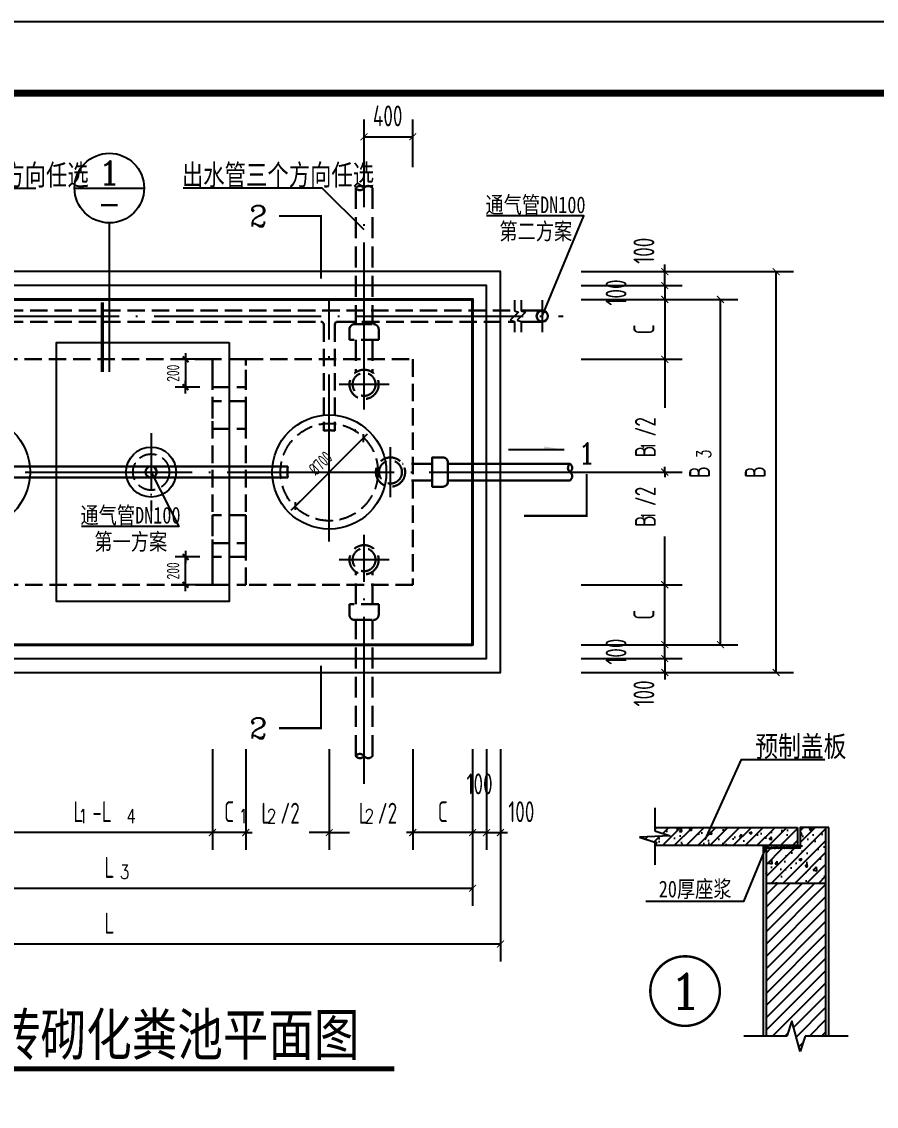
# Model space of a CAD drawing. Header units: millimetres. Extents: x -807114 to -50119, y -468455 to -61603.
# Drawn here: x -80172 to -72673, y -220258 to -210743 of the extents above; entities that cross this region are included whole.
import ezdxf
from ezdxf.enums import TextEntityAlignment as Align

# ---------------------------------------------------------------- set-up
doc = ezdxf.new("R2010")
doc.units = ezdxf.units.MM
doc.header["$LTSCALE"] = 1000
doc.linetypes.add('DASH', pattern=[0.35, 0.25, -0.1])
doc.linetypes.add('DOTE', pattern=[2.42, 2, -0.2, 0.02, -0.2])
for name, color, linetype in [('Anno-Note', 241, 'Continuous'), ('DIM_给水', 3, 'Continuous'), ('DOTE', 8, 'DOTE'), ('OTHER', 7, 'Continuous'), ('PUB_DIM', 3, 'Continuous'), ('PUB_TEXT', 3, 'Continuous'), ('PUB_TITLE', 4, 'Continuous'), ('WALL', 9, 'Continuous')]:
    doc.layers.add(name, color=color, linetype=linetype)
for name, color, linetype, lineweight in [('NEW', 12, 'Continuous', 40), ('墙体', 255, 'Continuous', 30), ('水管', 130, 'Continuous', 30)]:
    doc.layers.add(name, color=color, linetype=linetype, lineweight=lineweight)
doc.styles.add('-宋体', font='', dxfattribs={"width": 0.75})
doc.styles.add('_SIMPLEX', font='txt.shx', dxfattribs={"width": 0.8, "bigfont": 'hztxt.shx'})
doc.styles.add('COMP', font='complex', dxfattribs={"bigfont": 'hztxt'})
doc.styles.add('DIM_FONT', font='tssdeng.shx', dxfattribs={"width": 0.7, "bigfont": 'tssdchn.shx'})
doc.styles.add('宋体', font='simsun.ttc', dxfattribs={"width": 0.8})
doc.styles.get('-宋体').set_extended_font_data('SimSun')
doc.dimstyles.new('DIMN30', dxfattribs={"dimscale": 0.3, "dimtxt": 300, "dimasz": 1, "dimexe": 250, "dimexo": 300, "dimgap": 150, "dimtad": 1, "dimdec": 0, "dimzin": 0, "dimdsep": 46, "dimtxsty": 'DIM_FONT', "dimblk": '_DIMX', "dimcen": 0.09, "dimclrt": 7, "dimadec": 0, "dimazin": 0, "dimtfac": 1, "dimtdec": 0, "dimtix": 1, "dimtmove": 2, "dimatfit": 3, "dimldrblk": '_DIMX', "dimfxl": 1, "dimtolj": 1, "dimtzin": 0, "dimarcsym": 0})
doc.dimstyles.new('DIMN50', dxfattribs={"dimscale": 0.5, "dimtxt": 300, "dimasz": 100, "dimexe": 250, "dimexo": 300, "dimgap": 150, "dimtad": 1, "dimdec": 0, "dimzin": 0, "dimdsep": 46, "dimtxsty": 'DIM_FONT', "dimblk": 'ARCHTICK', "dimcen": 0.09, "dimclrt": 7, "dimazin": 2, "dimtfac": 1, "dimtdec": 0, "dimtix": 1, "dimtmove": 2, "dimatfit": 3, "dimfxl": 1, "dimtolj": 1, "dimtzin": 0, "dimarcsym": 0})

# ---------------------------------------------------------------- blocks, each defined once
blk = doc.blocks.new('_DIMX')
blk.add_line((-150, 0), (150, 0))
at = {"const_width": 50}
blk.add_lwpolyline([(-70, -70), (70, 70)], dxfattribs=at)
blk = doc.blocks.new('*D9386')
at = {"layer": 'Defpoints', "color": 0}
for p in [(4250, 5113.9), (4057.9, 4913.9), (4250, 4913.9)]:
    blk.add_point(p, dxfattribs=at)
at = {"layer": 'PUB_DIM', "color": 0, "lineweight": -2}
for p, q in [((4160, 5113.9), (3982.9, 5113.9)), ((4057.9, 5114.2), (4057.9, 5114.5)), ((4057.9, 5113.9), (4057.9, 4913.9)), ((4160, 4913.9), (3982.9, 4913.9)), ((4057.9, 4913.6), (4057.9, 4913.3))]:
    blk.add_line(p, q, dxfattribs=at)
at = {"layer": 'PUB_DIM', "color": 0, "linetype": 'ByBlock', "lineweight": -2, "xscale": 0.3, "yscale": 0.3, "zscale": 0.3}
for p, rotation in [((4057.9, 5113.9), 270), ((4057.9, 4913.9), 90)]:
    blk.add_blockref('_DIMX', p, dxfattribs=dict(at, rotation=rotation))
at = {"layer": 'PUB_DIM', "color": 7, "insert": (3967.9, 5013.9), "char_height": 90, "attachment_point": 5, "rotation": 90, "style": 'DIM_FONT'}
blk.add_mtext('\\A1;200', dxfattribs=at)
blk = doc.blocks.new('_ArchTick')
at = {"color": 0, "linetype": 'ByBlock', "const_width": 0.15}
blk.add_lwpolyline([(-0.5, -0.5), (0.5, 0.5)], dxfattribs=at)
blk = doc.blocks.new('*D9188')
at = {"layer": 'Defpoints', "color": 0}
for p in [(700, 2463.9), (6320, 2463.9), (6320, 913.9)]:
    blk.add_point(p, dxfattribs=at)
at = {"layer": 'PUB_DIM', "color": 0, "lineweight": -2}
for p, q in [((700, 2313.9), (700, 788.9)), ((6320, 2313.9), (6320, 788.9)), ((700, 913.9), (6320, 913.9))]:
    blk.add_line(p, q, dxfattribs=at)
at = {"layer": 'PUB_DIM', "color": 0, "linetype": 'ByBlock', "lineweight": -2, "xscale": 50, "yscale": 50, "zscale": 50, "rotation": 180}
blk.add_blockref('_ArchTick', (700, 913.9), dxfattribs=at)
at = {"layer": 'PUB_DIM', "color": 0, "linetype": 'ByBlock', "lineweight": -2, "xscale": 50, "yscale": 50, "zscale": 50}
blk.add_blockref('_ArchTick', (6320, 913.9), dxfattribs=at)
at = {"layer": 'PUB_DIM', "color": 7, "insert": (3510, 1063.9), "char_height": 150, "attachment_point": 5, "style": 'DIM_FONT'}
blk.add_mtext('\\A1;L', dxfattribs=at)
blk = doc.blocks.new('*D9189')
at = {"layer": 'Defpoints', "color": 0}
for p in [(900, 2463.9), (6120, 2463.9), (6120, 1313.9)]:
    blk.add_point(p, dxfattribs=at)
at = {"layer": 'PUB_DIM', "color": 0, "lineweight": -2}
for p, q in [((900, 2313.9), (900, 1188.9)), ((6120, 2313.9), (6120, 1188.9)), ((900, 1313.9), (6120, 1313.9))]:
    blk.add_line(p, q, dxfattribs=at)
at = {"layer": 'PUB_DIM', "color": 0, "linetype": 'ByBlock', "lineweight": -2, "xscale": 50, "yscale": 50, "zscale": 50, "rotation": 180}
blk.add_blockref('_ArchTick', (900, 1313.9), dxfattribs=at)
at = {"layer": 'PUB_DIM', "color": 0, "linetype": 'ByBlock', "lineweight": -2, "xscale": 50, "yscale": 50, "zscale": 50}
blk.add_blockref('_ArchTick', (6120, 1313.9), dxfattribs=at)
at = {"layer": 'PUB_DIM', "color": 7, "insert": (3510, 1463.9), "char_height": 150, "attachment_point": 5, "style": 'DIM_FONT'}
blk.add_mtext('\\A1;L', dxfattribs=at)
blk = doc.blocks.new('*D9190')
at = {"layer": 'Defpoints', "color": 0}
for p in [(6220, 2463.9), (6320, 2463.9), (6320, 1713.9)]:
    blk.add_point(p, dxfattribs=at)
at = {"layer": 'PUB_DIM', "color": 0, "lineweight": -2}
for p, q in [((6220, 2313.9), (6220, 1588.9)), ((6320, 2313.9), (6320, 1588.9)), ((6220, 1713.9), (6170, 1713.9)), ((6220, 1713.9), (6320, 1713.9)), ((6320, 1713.9), (6370, 1713.9))]:
    blk.add_line(p, q, dxfattribs=at)
at = {"layer": 'PUB_DIM', "color": 0, "linetype": 'ByBlock', "lineweight": -2, "xscale": 50, "yscale": 50, "zscale": 50}
blk.add_blockref('_ArchTick', (6220, 1713.9), dxfattribs=at)
at = {"layer": 'PUB_DIM', "color": 0, "linetype": 'ByBlock', "lineweight": -2, "xscale": 50, "yscale": 50, "zscale": 50, "rotation": 180}
blk.add_blockref('_ArchTick', (6320, 1713.9), dxfattribs=at)
at = {"layer": 'PUB_DIM', "color": 7, "insert": (6470, 1863.9), "char_height": 150, "attachment_point": 5, "style": 'DIM_FONT'}
blk.add_mtext('\\A1;100', dxfattribs=at)
blk = doc.blocks.new('*D9191')
at = {"layer": 'Defpoints', "color": 0}
for p in [(6120, 2463.9), (6220, 2463.9), (6120, 1713.9)]:
    blk.add_point(p, dxfattribs=at)
at = {"layer": 'PUB_DIM', "color": 0, "lineweight": -2}
for p, q in [((6120, 2313.9), (6120, 1588.9)), ((6220, 2313.9), (6220, 1588.9)), ((6120, 1713.9), (6070, 1713.9)), ((6220, 1713.9), (6120, 1713.9)), ((6220, 1713.9), (6270, 1713.9))]:
    blk.add_line(p, q, dxfattribs=at)
at = {"layer": 'PUB_DIM', "color": 0, "linetype": 'ByBlock', "lineweight": -2, "xscale": 50, "yscale": 50, "zscale": 50}
blk.add_blockref('_ArchTick', (6120, 1713.9), dxfattribs=at)
at = {"layer": 'PUB_DIM', "color": 0, "linetype": 'ByBlock', "lineweight": -2, "xscale": 50, "yscale": 50, "zscale": 50, "rotation": 180}
blk.add_blockref('_ArchTick', (6220, 1713.9), dxfattribs=at)
at = {"layer": 'PUB_DIM', "color": 7, "insert": (6170, 2063.9), "char_height": 150, "attachment_point": 5, "style": 'DIM_FONT'}
blk.add_mtext('\\A1;100', dxfattribs=at)
blk = doc.blocks.new('*D9192')
at = {"layer": 'Defpoints', "color": 0}
for p in [(5690, 2463.9), (6120, 2463.9), (5690, 1713.9)]:
    blk.add_point(p, dxfattribs=at)
at = {"layer": 'PUB_DIM', "color": 0, "lineweight": -2}
for p, q in [((5690, 2313.9), (5690, 1588.9)), ((6120, 2313.9), (6120, 1588.9)), ((6120, 1713.9), (5690, 1713.9))]:
    blk.add_line(p, q, dxfattribs=at)
at = {"layer": 'PUB_DIM', "color": 0, "linetype": 'ByBlock', "lineweight": -2, "xscale": 50, "yscale": 50, "zscale": 50, "rotation": 180}
blk.add_blockref('_ArchTick', (5690, 1713.9), dxfattribs=at)
at = {"layer": 'PUB_DIM', "color": 0, "linetype": 'ByBlock', "lineweight": -2, "xscale": 50, "yscale": 50, "zscale": 50}
blk.add_blockref('_ArchTick', (6120, 1713.9), dxfattribs=at)
at = {"layer": 'PUB_DIM', "color": 7, "insert": (5905, 1863.9), "char_height": 150, "attachment_point": 5, "style": 'DIM_FONT'}
blk.add_mtext('\\A1;C', dxfattribs=at)
blk = doc.blocks.new('*D9193')
at = {"layer": 'Defpoints', "color": 0}
for p in [(4250, 2463.9), (4490, 2463.9), (4250, 1713.9)]:
    blk.add_point(p, dxfattribs=at)
at = {"layer": 'PUB_DIM', "color": 0, "lineweight": -2}
for p, q in [((4250, 2313.9), (4250, 1588.9)), ((4490, 2313.9), (4490, 1588.9)), ((4490, 1713.9), (4250, 1713.9))]:
    blk.add_line(p, q, dxfattribs=at)
at = {"layer": 'PUB_DIM', "color": 0, "linetype": 'ByBlock', "lineweight": -2, "xscale": 50, "yscale": 50, "zscale": 50, "rotation": 180}
blk.add_blockref('_ArchTick', (4250, 1713.9), dxfattribs=at)
at = {"layer": 'PUB_DIM', "color": 0, "linetype": 'ByBlock', "lineweight": -2, "xscale": 50, "yscale": 50, "zscale": 50}
blk.add_blockref('_ArchTick', (4490, 1713.9), dxfattribs=at)
at = {"layer": 'PUB_DIM', "color": 7, "insert": (4370, 1863.9), "char_height": 150, "attachment_point": 5, "style": 'DIM_FONT'}
blk.add_mtext('\\A1;C ', dxfattribs=at)
blk = doc.blocks.new('*D9194')
at = {"layer": 'Defpoints', "color": 0}
for p in [(2530, 2463.9), (4250, 2463.9), (2530, 1713.9)]:
    blk.add_point(p, dxfattribs=at)
at = {"layer": 'PUB_DIM', "color": 0, "lineweight": -2}
for p, q in [((2530, 2313.9), (2530, 1588.9)), ((4250, 2313.9), (4250, 1588.9)), ((4250, 1713.9), (2530, 1713.9))]:
    blk.add_line(p, q, dxfattribs=at)
at = {"layer": 'PUB_DIM', "color": 0, "linetype": 'ByBlock', "lineweight": -2, "xscale": 50, "yscale": 50, "zscale": 50, "rotation": 180}
blk.add_blockref('_ArchTick', (2530, 1713.9), dxfattribs=at)
at = {"layer": 'PUB_DIM', "color": 0, "linetype": 'ByBlock', "lineweight": -2, "xscale": 50, "yscale": 50, "zscale": 50}
blk.add_blockref('_ArchTick', (4250, 1713.9), dxfattribs=at)
at = {"layer": 'PUB_DIM', "color": 7, "insert": (3390, 1863.9), "char_height": 150, "attachment_point": 5, "style": 'DIM_FONT'}
blk.add_mtext('\\A1;L -L ', dxfattribs=at)
blk = doc.blocks.new('*D9387')
at = {"layer": 'Defpoints', "color": 0}
for p in [(4057.9, 3693.9), (4250, 3693.9), (4250, 3493.9)]:
    blk.add_point(p, dxfattribs=at)
at = {"layer": 'PUB_DIM', "color": 0, "lineweight": -2}
for p, q in [((4160, 3693.9), (3982.9, 3693.9)), ((4057.9, 3694.2), (4057.9, 3694.5)), ((4057.9, 3493.9), (4057.9, 3693.9)), ((4160, 3493.9), (3982.9, 3493.9)), ((4057.9, 3493.6), (4057.9, 3493.3))]:
    blk.add_line(p, q, dxfattribs=at)
at = {"layer": 'PUB_DIM', "color": 0, "linetype": 'ByBlock', "lineweight": -2, "xscale": 0.3, "yscale": 0.3, "zscale": 0.3}
for p, rotation in [((4057.9, 3693.9), 270), ((4057.9, 3493.9), 90)]:
    blk.add_blockref('_DIMX', p, dxfattribs=dict(at, rotation=rotation))
at = {"layer": 'PUB_DIM', "color": 7, "insert": (3967.9, 3593.9), "char_height": 90, "attachment_point": 5, "rotation": 90, "style": 'DIM_FONT'}
blk.add_mtext('\\A1;200', dxfattribs=at)
blk = doc.blocks.new('_SECTION')
at = {"const_width": 0.1}
blk.add_lwpolyline([(2, 0), (0, 0), (0, 3)], dxfattribs=at)
at = {"style": 'COMP'}
blk.add_attdef('A', text='', height=1, dxfattribs=at).set_placement((3, 0), align=Align.MIDDLE)
blk = doc.blocks.new('*D9201')
at = {"layer": 'Defpoints', "color": 0}
for p in [(6750.7, 5743.9), (8300.7, 5743.9), (6750.7, 2863.9)]:
    blk.add_point(p, dxfattribs=at)
at = {"layer": 'PUB_DIM', "color": 0, "lineweight": -2}
for p, q in [((6900.7, 5743.9), (8425.7, 5743.9)), ((8300.7, 2863.9), (8300.7, 5743.9)), ((6900.7, 2863.9), (8425.7, 2863.9))]:
    blk.add_line(p, q, dxfattribs=at)
at = {"layer": 'PUB_DIM', "color": 0, "linetype": 'ByBlock', "lineweight": -2, "xscale": 50, "yscale": 50, "zscale": 50}
for p, rotation in [((8300.7, 5743.9), 90), ((8300.7, 2863.9), 270)]:
    blk.add_blockref('_ArchTick', p, dxfattribs=dict(at, rotation=rotation))
at = {"layer": 'PUB_DIM', "color": 7, "insert": (8150.7, 4303.9), "char_height": 150, "attachment_point": 5, "rotation": 90, "style": 'DIM_FONT'}
blk.add_mtext('\\A1;B', dxfattribs=at)
blk = doc.blocks.new('*D9202')
at = {"layer": 'Defpoints', "color": 0}
for p in [(6750.7, 5543.9), (7900.7, 5543.9), (6750.7, 3063.9)]:
    blk.add_point(p, dxfattribs=at)
at = {"layer": 'PUB_DIM', "color": 0, "lineweight": -2}
for p, q in [((6900.7, 5543.9), (8025.7, 5543.9)), ((7900.7, 3063.9), (7900.7, 5543.9)), ((6900.7, 3063.9), (8025.7, 3063.9))]:
    blk.add_line(p, q, dxfattribs=at)
at = {"layer": 'PUB_DIM', "color": 0, "linetype": 'ByBlock', "lineweight": -2, "xscale": 50, "yscale": 50, "zscale": 50}
for p, rotation in [((7900.7, 5543.9), 90), ((7900.7, 3063.9), 270)]:
    blk.add_blockref('_ArchTick', p, dxfattribs=dict(at, rotation=rotation))
at = {"layer": 'PUB_DIM', "color": 7, "insert": (7750.7, 4303.9), "char_height": 150, "attachment_point": 5, "rotation": 90, "style": 'DIM_FONT'}
blk.add_mtext('\\A1;B', dxfattribs=at)
blk = doc.blocks.new('*D9203')
at = {"layer": 'Defpoints', "color": 0}
for p in [(6750.7, 5743.9), (7500.7, 5743.9), (6750.7, 5643.9)]:
    blk.add_point(p, dxfattribs=at)
at = {"layer": 'PUB_DIM', "color": 0, "lineweight": -2}
for p, q in [((7500.7, 5743.9), (7500.7, 5793.9)), ((6900.7, 5743.9), (7625.7, 5743.9)), ((7500.7, 5643.9), (7500.7, 5743.9)), ((6900.7, 5643.9), (7625.7, 5643.9)), ((7500.7, 5643.9), (7500.7, 5593.9))]:
    blk.add_line(p, q, dxfattribs=at)
at = {"layer": 'PUB_DIM', "color": 0, "linetype": 'ByBlock', "lineweight": -2, "xscale": 50, "yscale": 50, "zscale": 50}
for p, rotation in [((7500.7, 5743.9), 270), ((7500.7, 5643.9), 90)]:
    blk.add_blockref('_ArchTick', p, dxfattribs=dict(at, rotation=rotation))
at = {"layer": 'PUB_DIM', "color": 7, "insert": (7350.7, 5893.9), "char_height": 150, "attachment_point": 5, "rotation": 90, "style": 'DIM_FONT'}
blk.add_mtext('\\A1;100', dxfattribs=at)
blk = doc.blocks.new('*D9204')
at = {"layer": 'Defpoints', "color": 0}
for p in [(6750.7, 5643.9), (6750.7, 5543.9), (7500.7, 5543.9)]:
    blk.add_point(p, dxfattribs=at)
at = {"layer": 'PUB_DIM', "color": 0, "lineweight": -2}
for p, q in [((7500.7, 5643.9), (7500.7, 5693.9)), ((6900.7, 5643.9), (7625.7, 5643.9)), ((7500.7, 5643.9), (7500.7, 5543.9)), ((6900.7, 5543.9), (7625.7, 5543.9)), ((7500.7, 5543.9), (7500.7, 5493.9))]:
    blk.add_line(p, q, dxfattribs=at)
at = {"layer": 'PUB_DIM', "color": 0, "linetype": 'ByBlock', "lineweight": -2, "xscale": 50, "yscale": 50, "zscale": 50}
for p, rotation in [((7500.7, 5643.9), 270), ((7500.7, 5543.9), 90)]:
    blk.add_blockref('_ArchTick', p, dxfattribs=dict(at, rotation=rotation))
at = {"layer": 'PUB_DIM', "color": 7, "insert": (7150.7, 5593.9), "char_height": 150, "attachment_point": 5, "rotation": 90, "style": 'DIM_FONT'}
blk.add_mtext('\\A1;100', dxfattribs=at)
blk = doc.blocks.new('*D9205')
at = {"layer": 'Defpoints', "color": 0}
for p in [(6750.7, 5543.9), (6750.7, 5113.9), (7500.7, 5113.9)]:
    blk.add_point(p, dxfattribs=at)
at = {"layer": 'PUB_DIM', "color": 0, "lineweight": -2}
for p, q in [((6900.7, 5543.9), (7625.7, 5543.9)), ((7500.7, 5543.9), (7500.7, 5113.9)), ((6900.7, 5113.9), (7625.7, 5113.9))]:
    blk.add_line(p, q, dxfattribs=at)
at = {"layer": 'PUB_DIM', "color": 0, "linetype": 'ByBlock', "lineweight": -2, "xscale": 50, "yscale": 50, "zscale": 50}
for p, rotation in [((7500.7, 5543.9), 90), ((7500.7, 5113.9), 270)]:
    blk.add_blockref('_ArchTick', p, dxfattribs=dict(at, rotation=rotation))
at = {"layer": 'PUB_DIM', "color": 7, "insert": (7350.7, 5328.9), "char_height": 150, "attachment_point": 5, "rotation": 90, "style": 'DIM_FONT'}
blk.add_mtext('\\A1;C', dxfattribs=at)
blk = doc.blocks.new('*D9206')
at = {"layer": 'Defpoints', "color": 0}
for p in [(6750.7, 5113.9), (6750.7, 4303.9), (7500.7, 4303.9)]:
    blk.add_point(p, dxfattribs=at)
at = {"layer": 'PUB_DIM', "color": 0, "lineweight": -2}
for p, q in [((6900.7, 5113.9), (7625.7, 5113.9)), ((7500.7, 5113.9), (7500.7, 4766.4)), ((6900.7, 4303.9), (7625.7, 4303.9)), ((7500.7, 4303.9), (7500.7, 4341.3))]:
    blk.add_line(p, q, dxfattribs=at)
at = {"layer": 'PUB_DIM', "color": 0, "linetype": 'ByBlock', "lineweight": -2, "xscale": 50, "yscale": 50, "zscale": 50}
for p, rotation in [((7500.7, 5113.9), 90), ((7500.7, 4303.9), 270)]:
    blk.add_blockref('_ArchTick', p, dxfattribs=dict(at, rotation=rotation))
at = {"layer": 'PUB_DIM', "color": 7, "insert": (7361.4, 4553.9), "char_height": 150, "attachment_point": 5, "rotation": 90, "style": 'DIM_FONT'}
blk.add_mtext('\\A1;B /2', dxfattribs=at)
blk = doc.blocks.new('*D9207')
at = {"layer": 'Defpoints', "color": 0}
for p in [(6750.7, 2963.9), (6750.7, 2863.9), (7500.7, 2863.9)]:
    blk.add_point(p, dxfattribs=at)
at = {"layer": 'PUB_DIM', "color": 0, "lineweight": -2}
for p, q in [((6900.7, 2963.9), (7625.7, 2963.9)), ((7500.7, 2963.9), (7500.7, 3013.9)), ((7500.7, 2963.9), (7500.7, 2863.9)), ((6900.7, 2863.9), (7625.7, 2863.9)), ((7500.7, 2863.9), (7500.7, 2813.9))]:
    blk.add_line(p, q, dxfattribs=at)
at = {"layer": 'PUB_DIM', "color": 0, "linetype": 'ByBlock', "lineweight": -2, "xscale": 50, "yscale": 50, "zscale": 50}
for p, rotation in [((7500.7, 2963.9), 270), ((7500.7, 2863.9), 90)]:
    blk.add_blockref('_ArchTick', p, dxfattribs=dict(at, rotation=rotation))
at = {"layer": 'PUB_DIM', "color": 7, "insert": (7350.7, 2713.9), "char_height": 150, "attachment_point": 5, "rotation": 90, "style": 'DIM_FONT'}
blk.add_mtext('\\A1;100', dxfattribs=at)
blk = doc.blocks.new('*D9208')
at = {"layer": 'Defpoints', "color": 0}
for p in [(6750.7, 3063.9), (7500.7, 3063.9), (6750.7, 2963.9)]:
    blk.add_point(p, dxfattribs=at)
at = {"layer": 'PUB_DIM', "color": 0, "lineweight": -2}
for p, q in [((6900.7, 3063.9), (7625.7, 3063.9)), ((7500.7, 3063.9), (7500.7, 3113.9)), ((7500.7, 2963.9), (7500.7, 3063.9)), ((6900.7, 2963.9), (7625.7, 2963.9)), ((7500.7, 2963.9), (7500.7, 2913.9))]:
    blk.add_line(p, q, dxfattribs=at)
at = {"layer": 'PUB_DIM', "color": 0, "linetype": 'ByBlock', "lineweight": -2, "xscale": 50, "yscale": 50, "zscale": 50}
for p, rotation in [((7500.7, 3063.9), 270), ((7500.7, 2963.9), 90)]:
    blk.add_blockref('_ArchTick', p, dxfattribs=dict(at, rotation=rotation))
at = {"layer": 'PUB_DIM', "color": 7, "insert": (7150.7, 3013.9), "char_height": 150, "attachment_point": 5, "rotation": 90, "style": 'DIM_FONT'}
blk.add_mtext('\\A1;100', dxfattribs=at)
blk = doc.blocks.new('*D9209')
at = {"layer": 'Defpoints', "color": 0}
for p in [(6750.7, 3493.9), (7500.7, 3493.9), (6750.7, 3063.9)]:
    blk.add_point(p, dxfattribs=at)
at = {"layer": 'PUB_DIM', "color": 0, "lineweight": -2}
for p, q in [((6900.7, 3493.9), (7625.7, 3493.9)), ((7500.7, 3063.9), (7500.7, 3493.9)), ((6900.7, 3063.9), (7625.7, 3063.9))]:
    blk.add_line(p, q, dxfattribs=at)
at = {"layer": 'PUB_DIM', "color": 0, "linetype": 'ByBlock', "lineweight": -2, "xscale": 50, "yscale": 50, "zscale": 50}
for p, rotation in [((7500.7, 3493.9), 90), ((7500.7, 3063.9), 270)]:
    blk.add_blockref('_ArchTick', p, dxfattribs=dict(at, rotation=rotation))
at = {"layer": 'PUB_DIM', "color": 7, "insert": (7350.7, 3278.9), "char_height": 150, "attachment_point": 5, "rotation": 90, "style": 'DIM_FONT'}
blk.add_mtext('\\A1;C', dxfattribs=at)
blk = doc.blocks.new('*D9210')
at = {"layer": 'Defpoints', "color": 0}
for p in [(6750.7, 4303.9), (6750.7, 3493.9), (7500.7, 3493.9)]:
    blk.add_point(p, dxfattribs=at)
at = {"layer": 'PUB_DIM', "color": 0, "lineweight": -2}
for p, q in [((6900.7, 4303.9), (7625.7, 4303.9)), ((7500.7, 4303.9), (7500.7, 4266.4)), ((7500.7, 3493.9), (7500.7, 3841.3)), ((6900.7, 3493.9), (7625.7, 3493.9))]:
    blk.add_line(p, q, dxfattribs=at)
at = {"layer": 'PUB_DIM', "color": 0, "linetype": 'ByBlock', "lineweight": -2, "xscale": 50, "yscale": 50, "zscale": 50}
for p, rotation in [((7500.7, 4303.9), 90), ((7500.7, 3493.9), 270)]:
    blk.add_blockref('_ArchTick', p, dxfattribs=dict(at, rotation=rotation))
at = {"layer": 'PUB_DIM', "color": 7, "insert": (7361.4, 4053.9), "char_height": 150, "attachment_point": 5, "rotation": 90, "style": 'DIM_FONT'}
blk.add_mtext('\\A1;B /2', dxfattribs=at)
blk = doc.blocks.new('*D9211')
at = {"layer": 'Defpoints', "color": 0}
for p in [(5690, 6712.4), (5340, 6343.9), (5690, 6343.9)]:
    blk.add_point(p, dxfattribs=at)
at = {"layer": 'PUB_DIM', "color": 0, "lineweight": -2}
for p, q in [((5340, 6493.9), (5340, 6837.4)), ((5690, 6493.9), (5690, 6837.4)), ((5340, 6712.4), (5690, 6712.4))]:
    blk.add_line(p, q, dxfattribs=at)
at = {"layer": 'PUB_DIM', "color": 0, "linetype": 'ByBlock', "lineweight": -2, "xscale": 50, "yscale": 50, "zscale": 50, "rotation": 180}
blk.add_blockref('_ArchTick', (5340, 6712.4), dxfattribs=at)
at = {"layer": 'PUB_DIM', "color": 0, "linetype": 'ByBlock', "lineweight": -2, "xscale": 50, "yscale": 50, "zscale": 50}
blk.add_blockref('_ArchTick', (5690, 6712.4), dxfattribs=at)
at = {"layer": 'PUB_DIM', "color": 7, "insert": (5509.7, 6862.4), "char_height": 150, "attachment_point": 5, "style": 'DIM_FONT'}
blk.add_mtext('\\A1;400', dxfattribs=at)
blk = doc.blocks.new('_INDEX')
blk.add_line((-0.5, 0), (0.5, 0))
blk.add_circle((0, 0), 0.5)
at = {"style": 'COMP'}
for tag, width, p, p2 in [('1', 2.333333, (-0.17, 0.05), (0.17, 0.05)), ('-', 1.166667, (-0.17, -0.39), (0.17, -0.39))]:
    blk.add_attdef(tag, text='', height=0.34, dxfattribs=dict(at, width=width)).set_placement(p, p2, align=Align.FIT)
blk = doc.blocks.new('*D9213')
at = {"layer": 'Defpoints', "color": 0}
for p in [(5090, 2463.9), (5690, 2463.9), (5090, 1713.9)]:
    blk.add_point(p, dxfattribs=at)
at = {"layer": 'PUB_DIM', "color": 0, "lineweight": -2}
for p, q in [((5090, 2313.9), (5090, 1588.9)), ((5690, 2313.9), (5690, 1588.9)), ((5090, 1713.9), (5235.6, 1713.9)), ((5690, 1713.9), (5644.4, 1713.9))]:
    blk.add_line(p, q, dxfattribs=at)
at = {"layer": 'PUB_DIM', "color": 0, "linetype": 'ByBlock', "lineweight": -2, "xscale": 50, "yscale": 50, "zscale": 50, "rotation": 180}
blk.add_blockref('_ArchTick', (5090, 1713.9), dxfattribs=at)
at = {"layer": 'PUB_DIM', "color": 0, "linetype": 'ByBlock', "lineweight": -2, "xscale": 50, "yscale": 50, "zscale": 50}
blk.add_blockref('_ArchTick', (5690, 1713.9), dxfattribs=at)
at = {"layer": 'PUB_DIM', "color": 7, "insert": (5440, 1853.2), "char_height": 150, "attachment_point": 5, "style": 'DIM_FONT'}
blk.add_mtext('\\A1;L /2', dxfattribs=at)
blk = doc.blocks.new('*D9214')
at = {"layer": 'Defpoints', "color": 0}
for p in [(4490, 2463.9), (5090, 2463.9), (5090, 1713.9)]:
    blk.add_point(p, dxfattribs=at)
at = {"layer": 'PUB_DIM', "color": 0, "lineweight": -2}
for p, q in [((4490, 2313.9), (4490, 1588.9)), ((5090, 2313.9), (5090, 1588.9)), ((4490, 1713.9), (4535.6, 1713.9)), ((5090, 1713.9), (4944.4, 1713.9))]:
    blk.add_line(p, q, dxfattribs=at)
at = {"layer": 'PUB_DIM', "color": 0, "linetype": 'ByBlock', "lineweight": -2, "xscale": 50, "yscale": 50, "zscale": 50, "rotation": 180}
blk.add_blockref('_ArchTick', (4490, 1713.9), dxfattribs=at)
at = {"layer": 'PUB_DIM', "color": 0, "linetype": 'ByBlock', "lineweight": -2, "xscale": 50, "yscale": 50, "zscale": 50}
blk.add_blockref('_ArchTick', (5090, 1713.9), dxfattribs=at)
at = {"layer": 'PUB_DIM', "color": 7, "insert": (4740, 1853.2), "char_height": 150, "attachment_point": 5, "style": 'DIM_FONT'}
blk.add_mtext('\\A1;L /2', dxfattribs=at)
blk = doc.blocks.new('*D9389')
at = {"layer": 'Defpoints', "color": 0}
for p in [(5334, 4547.8), (5334, 4547.8), (4846, 4059.9)]:
    blk.add_point(p, dxfattribs=at)
at = {"layer": 'PUB_DIM', "color": 0, "lineweight": -2}
for p, q in [((5270.3, 4611.4), (5280.9, 4600.8)), ((4846.3, 4060.1), (5333.7, 4547.6)), ((4782.4, 4123.5), (4793, 4112.9))]:
    blk.add_line(p, q, dxfattribs=at)
at = {"layer": 'PUB_DIM', "color": 0, "linetype": 'ByBlock', "lineweight": -2, "xscale": 0.3, "yscale": 0.3, "zscale": 0.3}
for p, rotation in [((5334, 4547.8), 45), ((4846, 4059.9), 225)]:
    blk.add_blockref('_DIMX', p, dxfattribs=dict(at, rotation=rotation))
at = {"layer": 'PUB_DIM', "color": 7, "insert": (5026.4, 4367.5), "char_height": 90, "attachment_point": 5, "rotation": 45, "style": 'DIM_FONT'}
blk.add_mtext('\\A1;%%c700', dxfattribs=at)
blk = doc.blocks.new('_INDEX1')
at = {"const_width": 0.035}
blk.add_lwpolyline([(-0.5, 0, 1), (0.5, 0, 1)], format="xyb", close=True, dxfattribs=at)
at = {"style": 'COMP', "width": 2.333333}
blk.add_attdef('1', text='', height=0.5, dxfattribs=at).set_placement((-0.25, -0.25), (0.25, -0.25), align=Align.FIT)
blk = doc.blocks.new('A$C1BC10008')
h = blk.add_hatch()
h.set_pattern_fill('AN33C', color=256, scale=30, style=0)
h.set_pattern_definition([(50, (-18487.978, -5546.133), (21.517805, -1.882564), [2.25, -24.75]), (355, (-18487.978, -5546.133), (-4.16254, 22.565764), [1.8, -19.8]), (100.4514, (-18486.185, -5546.29), (17.355281, 20.683186), [1.912206, -21.034263]), (46.1842, (-18487.978, -5540.133), (32.01723, -4.96557), [3.375, -37.125]), (96.6356, (-18485.31, -5540.546), (28.03988, 29.223536), [2.86831, -31.55139]), (351.1842, (-18487.978, -5540.133), (28.03986, 29.22356), [2.7, -29.7]), (21, (-18484.978, -5541.633), (17.907212, -12.078567), [2.25, -24.75]), (326, (-18484.978, -5541.633), (7.29946, 21.754501), [1.8, -19.8]), (71.4514, (-18483.485, -5542.64), (25.206679, 9.675915), [1.912206, -21.034263]), (37.5, (-18487.978, -5546.1325), (0.3647957, 9.9868156), [0, -19.56, 0, -20.1, 0, -19.875]), (7.5, (-18487.978, -5546.133), (7.892086, 11.8323514), [0, -11.46, 0, -19.11, 0, -7.575]), (327.5, (-18494.668, -5546.1325), (16.014673, -0.676646), [0, -7.5, 0, -23.4, 0, -31.05]), (317.5, (-18497.668, -5546.133), (17.495585, 3.003149), [0, -9.75, 0, -15.54, 0, -22.05])])
h.paths.add_polyline_path([(1155, 1460), (1155, 1480), (1135, 1480), (890, 1480), (890, 1460), (910, 1460)])
at = {"layer": 'Anno-Note'}
h = blk.add_hatch(dxfattribs=at)
h.set_pattern_fill('AN31C', color=256, scale=300, style=0)
h.set_pattern_definition([(45, (-18487.98, -5596.13), (-42.4264, 42.4264), []), (50, (-18487.98, -5596.13), (215.178, -18.8256), [22.5, -247.5]), (355, (-18487.98, -5596.13), (-41.6254, 225.6576), [18, -198]), (100.4514, (-18470.05, -5597.7), (173.5528, 206.8319), [19.122, -210.3426]), (46.1842, (-18487.98, -5536.13), (320.1723, -49.6557), [33.75, -371.25]), (96.6356, (-18461.3, -5540.27), (280.399, 292.2354), [28.683, -315.514]), (351.1842, (-18487.98, -5536.13), (280.3986, 292.2356), [27, -297]), (21, (-18457.98, -5551.13), (179.0721, -120.7857), [22.5, -247.5]), (326, (-18457.98, -5551.13), (72.9946, 217.545), [18, -198]), (71.4514, (-18443.06, -5561.2), (252.0668, 96.7591), [19.122, -210.3426]), (37.5, (-18487.98, -5596.13), (3.64796, 99.86816), [0, -195.6, 0, -201, 0, -198.75]), (7.5, (-18487.98, -5596.13), (78.92086, 118.3235), [0, -114.6, 0, -191.1, 0, -75.75]), (327.5, (-18554.88, -5596.13), (160.14673, -6.76646), [0, -75, 0, -234, 0, -310.5]), (317.5, (-18584.88, -5596.13), (174.95585, 30.0315), [0, -97.5, 0, -155.4, 0, -220.5])])
h.paths.add_polyline_path([(1135, 1480), (1135, 1610), (110, 1610), (110, 1585), (220, 1550), (0, 1540), (110, 1505), (110, 1480)])
h = blk.add_hatch(dxfattribs=at)
h.set_pattern_fill('AN31C', color=256, scale=300, style=0)
h.set_pattern_definition([(45, (-18487.98, -5546.13), (-42.4264, 42.4264), []), (50, (-18487.98, -5546.13), (215.178, -18.8256), [22.5, -247.5]), (355, (-18487.98, -5546.13), (-41.6254, 225.6576), [18, -198]), (100.4514, (-18470.05, -5547.7), (173.5528, 206.8319), [19.122, -210.3426]), (46.1842, (-18487.98, -5486.13), (320.1723, -49.6557), [33.75, -371.25]), (96.6356, (-18461.3, -5490.27), (280.399, 292.2354), [28.683, -315.514]), (351.1842, (-18487.98, -5486.13), (280.3986, 292.2356), [27, -297]), (21, (-18457.98, -5501.13), (179.0721, -120.7857), [22.5, -247.5]), (326, (-18457.98, -5501.13), (72.9946, 217.545), [18, -198]), (71.4514, (-18443.06, -5511.2), (252.0668, 96.7591), [19.122, -210.3426]), (37.5, (-18487.98, -5546.13), (3.64796, 99.86816), [0, -195.6, 0, -201, 0, -198.75]), (7.5, (-18487.98, -5546.13), (78.92086, 118.3235), [0, -114.6, 0, -191.1, 0, -75.75]), (327.5, (-18554.88, -5546.13), (160.14673, -6.76646), [0, -75, 0, -234, 0, -310.5]), (317.5, (-18584.88, -5546.13), (174.95585, 30.0315), [0, -97.5, 0, -155.4, 0, -220.5])])
h.paths.add_polyline_path([(1155, 1460), (910, 1460), (910, 1210), (1340, 1210), (1340, 1610), (1155, 1610)])
h = blk.add_hatch(dxfattribs=at)
h.set_pattern_fill('ANSI31', color=256, scale=500, style=0)
h.set_pattern_definition([(45, (-18487.98, -5596.13), (-44.19417, 44.19417), [])])
h.paths.add_polyline_path([(1340, 1210), (910, 1210), (910, 110), (1060, 110), (1095, 220), (1155, 0), (1190, 110), (1340, 110)])
for p, q in [((1360, 1610), (1340, 1610)), ((910, 1460), (890, 1460)), ((1135, 1480), (1155, 1480))]:
    blk.add_line(p, q)
for points in [[(473.3, 1520), (732.1, 2097.2), (1331.6, 2097.2)], [(1360, 110), (1360, 1610)], [(910, 1472.4), (746.6, 1077.8), (46.6, 1077.8)], [(890, 1480), (890, 1260), (890, 110)]]:
    blk.add_lwpolyline(points)
at = {"layer": 'OTHER'}
for p, q in [((110, 1750), (110, 1585)), ((110, 1585), (220, 1550)), ((220, 1550), (0, 1540)), ((0, 1540), (110, 1505)), ((110, 1505), (110, 1340)), ((1095, 220), (1060, 110)), ((1155, 0), (1095, 220)), ((1060, 110), (750, 110)), ((1190, 110), (1155, 0)), ((1500, 110), (1190, 110))]:
    blk.add_line(p, q, dxfattribs=at)
at = {"layer": 'WALL'}
for p, q in [((1340, 110), (1340, 1610)), ((910, 1210), (1340, 1210))]:
    blk.add_line(p, q, dxfattribs=at)
for points in [[(1135, 1610), (1135, 1480), (110, 1480)], [(110, 1610), (1135, 1610)], [(1340, 1610), (1155, 1610), (1155, 1460), (910, 1460), (910, 110)]]:
    blk.add_lwpolyline(points, dxfattribs=at)
at = {"layer": 'PUB_TEXT', "xscale": 499.9999998000001, "yscale": 499.9999998000001, "zscale": 499.9999998000001}
blk.add_blockref('_INDEX1', (327.9, 434.2), dxfattribs=at).add_auto_attribs({'1': '1'})
at = {"layer": 'PUB_TEXT', "style": '宋体', "width": 0.8}
for s, height, p in [('预制盖板', 150, (832.4, 2117.2)), ('20厚座浆', 120, (138.6, 1107.8))]:
    blk.add_text(s, height=height, dxfattribs=at).set_placement(p)
blk = doc.blocks.new('21421421414214')
at = {"layer": 'PUB_TITLE'}
for points in [[(1970239, -2753496), (2012596, -2753496), (2012596, -2723546), (1970239, -2723546)], [(1971801, -2752782), (2011883, -2752782), (2011883, -2724259), (1971801, -2724259)]]:
    blk.add_lwpolyline(points, close=True, dxfattribs=at)
at = {"layer": 'PUB_TITLE', "const_width": 71.3}
blk.add_lwpolyline([(1971801, -2752782), (2011883, -2752782), (2011883, -2724259), (1971801, -2724259)], close=True, dxfattribs=at)
blk = doc.blocks.new('321214214124124')
blk.add_blockref('21421421414214', (0, 0))
blk = doc.blocks.new('A$C6DFE7A35')
for points in [[(1680, 6044.1), (1980.5, 6343.9), (2980.5, 6343.9)], [(5340, 6044.1), (5039.5, 6343.9), (4039.5, 6343.9)], [(6620, 5423.9), (6920, 6143.9), (6220, 6143.9)], [(700, 5743.9), (700, 2863.9), (6320, 2863.9), (6320, 5743.9), (700, 5743.9)], [(4370, 5233.9), (4370, 3373.9), (3130, 3373.9), (3130, 5233.9), (4370, 5233.9)], [(3810, 4303.9), (4010, 3914), (3310, 3914)]]:
    blk.add_lwpolyline(points)
blk.add_lwpolyline([(800, 5643.9), (800, 2963.9), (6220, 2963.9), (6220, 5643.9)], close=True)
at = {"ltscale": 0.5}
for centre in [(2530, 4303.9), (5090, 4303.9)]:
    blk.add_circle(centre, 410, dxfattribs=at)
at = {"linetype": 'DASH', "ltscale": 0.5}
for centre, radius in [((5090, 4303.9), 350), ((3810, 4303.9), 130)]:
    blk.add_circle(centre, radius, dxfattribs=at)
blk.add_circle((3810, 4303.9), 180)
at = {"layer": 'DOTE', "ltscale": 0.6}
for p, q in [((5340, 4753.9), (5340, 6493.9)), ((5090, 3805.3), (5090, 5543.9)), ((2380, 5423.9), (6770, 5423.9)), ((5520, 4933.9), (5160, 4933.9)), ((5530, 4123.9), (5530, 4483.9)), ((0, 4303.9), (7020, 4303.9)), ((5340, 2063.9), (5340, 3853.9)), ((5520, 3673.9), (5160, 3673.9))]:
    blk.add_line(p, q, dxfattribs=at)
at = {"layer": 'DOTE'}
blk.add_line((6620, 5538.5), (6620, 5309.2), dxfattribs=at)
at = {"layer": 'DOTE', "ltscale": 0.2}
blk.add_line((3810, 4583.9), (3810, 4023.9), dxfattribs=at)
at = {"layer": 'NEW'}
blk.add_lwpolyline([(900, 5543.9), (900, 3063.9), (6120, 3063.9), (6120, 5543.9)], close=True, dxfattribs=at)
at = {"layer": 'OTHER'}
for p, q in [((6420, 5538.5), (6420, 5461.2)), ((6470, 5538.5), (6470, 5461.2)), ((6419.8, 5461.3), (6449.1, 5451.9)), ((6470, 5461.2), (6499.3, 5451.9)), ((6449.1, 5451.9), (6390.5, 5395.9)), ((6390.5, 5395.9), (6420, 5386.5)), ((6420, 5386.5), (6420, 5309.2)), ((6499.3, 5451.9), (6440.7, 5395.9)), ((6440.7, 5395.9), (6470, 5386.5)), ((6470, 5386.5), (6470, 5309.2))]:
    blk.add_line(p, q, dxfattribs=at)
at = {"layer": 'PUB_DIM'}
blk.add_line((3510, 5023.9), (3510, 6093.9), dxfattribs=at)
at = {"layer": 'PUB_DIM', "const_width": 25}
blk.add_lwpolyline([(3460, 5023.9), (3460, 5523.9)], dxfattribs=at)
at = {"layer": 'PUB_DIM'}
blk.add_lwpolyline([(6778.8, 4464.4), (6377.9, 4464.4)], dxfattribs=at)
blk.add_solid([(6778.8, 4464.4), (6634.8, 4488.4), (6634.8, 4464.4)], dxfattribs=at)
at = {"layer": 'PUB_TEXT', "const_width": 35}
blk.add_lwpolyline([(1479.7, 17.5), (5556.9, 17.5)], dxfattribs=at)
at = {"layer": '墙体', "linetype": 'DASH', "ltscale": 0.5}
for points in [[(1330, 5113.9), (1330, 3493.9), (4250, 3493.9), (4250, 5113.9)], [(4250, 4913.9), (4490, 4913.9), (4490, 5113.9), (4250, 5113.9)], [(4490, 5113.9), (5690, 5113.9), (5690, 3493.9), (4490, 3493.9)], [(4250, 4613.9), (4490, 4613.9), (4490, 4813.9), (4250, 4813.9)], [(4250, 3793.9), (4490, 3793.9), (4490, 3993.9), (4250, 3993.9)], [(4250, 3493.9), (4490, 3493.9), (4490, 3693.9), (4250, 3693.9)]]:
    blk.add_lwpolyline(points, close=True, dxfattribs=at)
at = {"layer": '水管', "linetype": 'DASH', "ltscale": 0.6}
for p, q in [((5280, 6343.9), (5280, 5366.4)), ((5400, 6343.9), (5400, 5366.4)), ((5280, 5253.9), (5280, 5020)), ((5400, 5253.9), (5400, 5020)), ((5830, 4363.9), (5616.2, 4363.9)), ((5830, 4243.9), (5616.2, 4243.9)), ((5280, 3353.9), (5280, 3587.7)), ((5400, 3353.9), (5400, 3587.7)), ((5280, 2263.9), (5280, 3241.4)), ((5400, 2263.9), (5400, 3241.4))]:
    blk.add_line(p, q, dxfattribs=at)
at = {"layer": '水管', "linetype": 'DASH', "ltscale": 0.5}
for p, q in [((2590, 5463.9), (6420, 5463.9)), ((2590, 5383.9), (5030, 5383.9)), ((5150, 5383.9), (6420, 5383.9)), ((5050, 5363.9), (5050, 4600.6)), ((5130, 5363.9), (5130, 4600.6))]:
    blk.add_line(p, q, dxfattribs=at)
at = {"layer": '水管'}
for p, q in [((6470, 5463.9), (6620, 5463.9)), ((6470, 5383.9), (6620, 5383.9)), ((2826.8, 4343.9), (4793.2, 4343.9)), ((2826.8, 4263.9), (4793.2, 4263.9))]:
    blk.add_line(p, q, dxfattribs=at)
at = {"layer": '水管', "ltscale": 0.6}
for p, q in [((6820, 4363.9), (5942.5, 4363.9)), ((6820, 4243.9), (5942.5, 4243.9))]:
    blk.add_line(p, q, dxfattribs=at)
at = {"layer": '水管', "linetype": 'DASH', "ltscale": 0.6}
for points in [[(5400, 6343.9, 0.505199), (5340, 6343.9, -0.505199), (5280, 6343.9)], [(5340, 6343.9, 0.505199), (5280, 6343.9)], [(5400, 2263.9, -0.505199), (5340, 2263.9, 0.505199), (5280, 2263.9)], [(5340, 2263.9, -0.505199), (5280, 2263.9)]]:
    blk.add_lwpolyline(points, format="xyb", dxfattribs=at)
at = {"layer": '水管', "linetype": 'DASH', "ltscale": 0.5}
for points in [[(5407.5, 5366.4, -0.414214), (5445, 5328.9), (5445, 5253.9), (5235, 5253.9), (5235, 5328.9, -0.414214), (5272.5, 5366.4), (5407.5, 5366.4)], [(5407.5, 3241.4, 0.414214), (5445, 3278.9), (5445, 3353.9), (5235, 3353.9), (5235, 3278.9, 0.414214), (5272.5, 3241.4), (5407.5, 3241.4)]]:
    blk.add_lwpolyline(points, format="xyb", dxfattribs=at)
at = {"layer": '水管', "ltscale": 0.6}
for points in [[(5942.5, 4236.4, -0.414214), (5905, 4198.9), (5830, 4198.9), (5830, 4408.9), (5905, 4408.9, -0.414214), (5942.5, 4371.4), (5942.5, 4236.4)], [(6820, 4243.9, 0.505199), (6820, 4303.9, -0.505199), (6820, 4363.9)], [(6820, 4303.9, 0.505199), (6820, 4363.9)]]:
    blk.add_lwpolyline(points, format="xyb", dxfattribs=at)
at = {"layer": '水管'}
for centre in [(6620, 5423.9), (3810, 4303.9)]:
    blk.add_circle(centre, 40, dxfattribs=at)
at = {"layer": '水管', "linetype": 'DASH', "ltscale": 0.6}
for centre, radius in [((5340, 4933.9), 105), ((5340, 4933.9), 82.5), ((5530, 4303.9), 105), ((5530, 4303.9), 82.5), ((5340, 3673.9), 105), ((5340, 3673.9), 82.5)]:
    blk.add_circle(centre, radius, dxfattribs=at)
at = {"layer": '水管'}
for centre, radius, start, end in [((5030, 5363.9), 20, 0, 90), ((5150, 5363.9), 20, 90, 180), ((5040, 4303.9), 250, 170.7931, 189.2069)]:
    blk.add_arc(centre, radius, start, end, dxfattribs=at)
at = {"layer": '水管', "linetype": 'DASH', "ltscale": 0.5}
blk.add_arc((5090, 4353.9), 250, 80.7931, 99.2069, dxfattribs=at)
at = {"layer": 'PUB_DIM', "xscale": 500, "yscale": 500, "zscale": 500}
blk.add_blockref('_INDEX', (3510, 6343.9), dxfattribs=at).add_auto_attribs({'1': '1', '-': '-'})
at = {"layer": 'PUB_DIM'}
ref = blk.add_blockref('_SECTION', (5030, 6143.9), dxfattribs=dict(at, xscale=150, yscale=150, zscale=150, rotation=180))
ref.add_attrib('A', '2', dxfattribs={"layer": '0', "height": 150, "style": 'COMP'}).set_placement((4580, 6143.9), align=Align.MIDDLE)
ref = blk.add_blockref('_SECTION', (6940, 3989.7), dxfattribs=dict(at, xscale=150, yscale=150, zscale=150, rotation=90))
ref.add_attrib('A', '1', dxfattribs={"layer": '0', "height": 150, "style": 'COMP'}).set_placement((6940, 4439.7), align=Align.MIDDLE)
ref = blk.add_blockref('_SECTION', (5030, 2463.9), dxfattribs=dict(at, xscale=-150, yscale=150, zscale=150))
ref.add_attrib('A', '2', dxfattribs={"layer": '0', "height": 150, "style": 'COMP'}).set_placement((4580, 2463.9), align=Align.MIDDLE)
at = {"layer": 'PUB_TEXT'}
for s, height, style, width, p in [('进水管三个方向任选', 150, '-宋体', 0.75, (1980.5, 6363.9)), ('出水管三个方向任选', 150, '-宋体', 0.75, (4031.5, 6363.9)), ('通气管DN100', 120, '宋体', 0.8, (6211.9, 6163.9)), ('第二方案', 120, '宋体', 0.8, (6311.9, 5973.9)), ('通气管DN100', 120, '宋体', 0.8, (3301.9, 3934)), ('第一方案', 120, '宋体', 0.8, (3401.9, 3744)), ('1', 100, '_SIMPLEX', 0.8, (3286.5, 1782.8)), ('4', 100, '_SIMPLEX', 0.8, (3631.7, 1782.8)), ('1', 100, '_SIMPLEX', 0.8, (4438.7, 1782.8)), ('2', 100, '_SIMPLEX', 0.8, (4641.2, 1782.8)), ('2', 100, '_SIMPLEX', 0.8, (5343.4, 1782.8)), ('3', 100, '_SIMPLEX', 0.8, (3585.3, 1382.8)), ('1号~5号砖砌化粪池平面图', 300, '-宋体', 0.8, (1544.2, 113.8))]:
    blk.add_text(s, height=height, dxfattribs=dict(at, style=style, width=width)).set_placement(p)
at = {"layer": 'PUB_TEXT', "style": '_SIMPLEX', "width": 0.8}
for s, p in [('1', (7431.7, 4457.3)), ('3', (7831.7, 4399.2)), ('1', (7431.7, 3957.3))]:
    blk.add_text(s, height=100, rotation=90, dxfattribs=at).set_placement(p)
at = {"layer": 'PUB_DIM'}
for base, p1, p2, angle, text, picture, middle in [((5690, 6712.4), (5340, 6343.9), (5690, 6343.9), 0, '400', '*D9211', (5509.7, 6862.4)), ((7500.7, 4303.9), (6750.7, 5113.9), (6750.7, 4303.9), 270, 'B /2', '*D9206', (7361.4, 4553.9)), ((7500.7, 3493.9), (6750.7, 4303.9), (6750.7, 3493.9), 270, 'B /2', '*D9210', (7361.4, 4053.9)), ((5090, 1713.9), (4490, 2463.9), (5090, 2463.9), 0, 'L /2', '*D9214', (4740, 1853.2)), ((5090, 1713.9), (5690, 2463.9), (5090, 2463.9), 180, 'L /2', '*D9213', (5440, 1853.2))]:
    dim = blk.add_linear_dim(base=base, p1=p1, p2=p2, angle=angle, text=text, dimstyle='DIMN50', dxfattribs=at)
    dim.commit()
    dim.dimension.update_dxf_attribs({"geometry": picture, "text_midpoint": middle, "dimtype": 129})
for base, p1, p2, angle, picture, middle in [((7500.7, 5743.9), (6750.7, 5643.9), (6750.7, 5743.9), 90, '*D9203', (7350.7, 5893.9)), ((7500.7, 5543.9), (6750.7, 5643.9), (6750.7, 5543.9), 270, '*D9204', (7150.7, 5593.9)), ((7500.7, 3063.9), (6750.7, 2963.9), (6750.7, 3063.9), 90, '*D9208', (7150.7, 3013.9)), ((7500.7, 2863.9), (6750.7, 2963.9), (6750.7, 2863.9), 270, '*D9207', (7350.7, 2713.9)), ((6120, 1713.9), (6220, 2463.9), (6120, 2463.9), 180, '*D9191', (6170, 2063.9)), ((6320, 1713.9), (6220, 2463.9), (6320, 2463.9), 0, '*D9190', (6470, 1863.9))]:
    dim = blk.add_linear_dim(base=base, p1=p1, p2=p2, angle=angle, dimstyle='DIMN50', dxfattribs=at)
    dim.commit()
    dim.dimension.update_dxf_attribs({"geometry": picture, "text_midpoint": middle, "dimtype": 129})
for p1, p2, distance, text, dimstyle, picture, middle in [((6750.7, 2863.9), (6750.7, 5743.9), -1550, 'B', 'DIMN50', '*D9201', (8150.7, 4303.9)), ((6750.7, 3063.9), (6750.7, 5543.9), -1150, 'B', 'DIMN50', '*D9202', (7750.7, 4303.9)), ((6750.7, 5543.9), (6750.7, 5113.9), 750, 'C', 'DIMN50', '*D9205', (7350.7, 5328.9)), ((4846, 4059.9), (5334, 4547.8), 0, '%%c700', 'DIMN30', '*D9389', (5026.4, 4367.5)), ((6750.7, 3063.9), (6750.7, 3493.9), -750, 'C', 'DIMN50', '*D9209', (7350.7, 3278.9)), ((700, 2463.9), (6320, 2463.9), -1550, 'L', 'DIMN50', '*D9188', (3510, 1063.9)), ((900, 2463.9), (6120, 2463.9), -1150, 'L', 'DIMN50', '*D9189', (3510, 1463.9)), ((4250, 2463.9), (2530, 2463.9), 750, 'L -L ', 'DIMN50', '*D9194', (3390, 1863.9)), ((4490, 2463.9), (4250, 2463.9), 750, 'C ', 'DIMN50', '*D9193', (4370, 1863.9)), ((6120, 2463.9), (5690, 2463.9), 750, 'C', 'DIMN50', '*D9192', (5905, 1863.9))]:
    dim = blk.add_aligned_dim(p1=p1, p2=p2, distance=distance, text=text, dimstyle=dimstyle, dxfattribs=at)
    dim.commit()
    dim.dimension.update_dxf_attribs({"geometry": picture, "text_midpoint": middle})
for p1, p2, distance, picture, middle in [((4250, 5113.9), (4250, 4913.9), -192.1, '*D9386', (3967.9, 5013.9)), ((4250, 3493.9), (4250, 3693.9), 192.1, '*D9387', (3967.9, 3593.9))]:
    dim = blk.add_aligned_dim(p1=p1, p2=p2, distance=distance, dimstyle='DIMN30', dxfattribs=at)
    dim.commit()
    dim.dimension.update_dxf_attribs({"geometry": picture, "text_midpoint": middle})
blk = doc.blocks.new('化粪池大样图')
at = {"xscale": 1.221207735369257, "yscale": 1.221207735369257, "zscale": 1.221207735369257}
for name, p in [('A$C6DFE7A35', (1113687, 387685.9)), ('A$C1BC10008', (1122624.6, 387858.3))]:
    blk.add_blockref(name, p, dxfattribs=at)

msp = doc.modelspace()

# ---------------------------------------------------------------- block references
at = {"layer": 'DIM_给水', "color": 1}
msp.add_blockref('化粪池大样图', (-1197375.8, -607636.1), dxfattribs=at)
at = {"layer": 'PUB_TITLE', "xscale": 0.8800000000000001, "yscale": 0.8800000000000001, "zscale": 0.8800000000000001}
msp.add_blockref('321214214124124', (-1821203.3, 2185977.3), dxfattribs=at)

doc.saveas('drawing.dxf')
